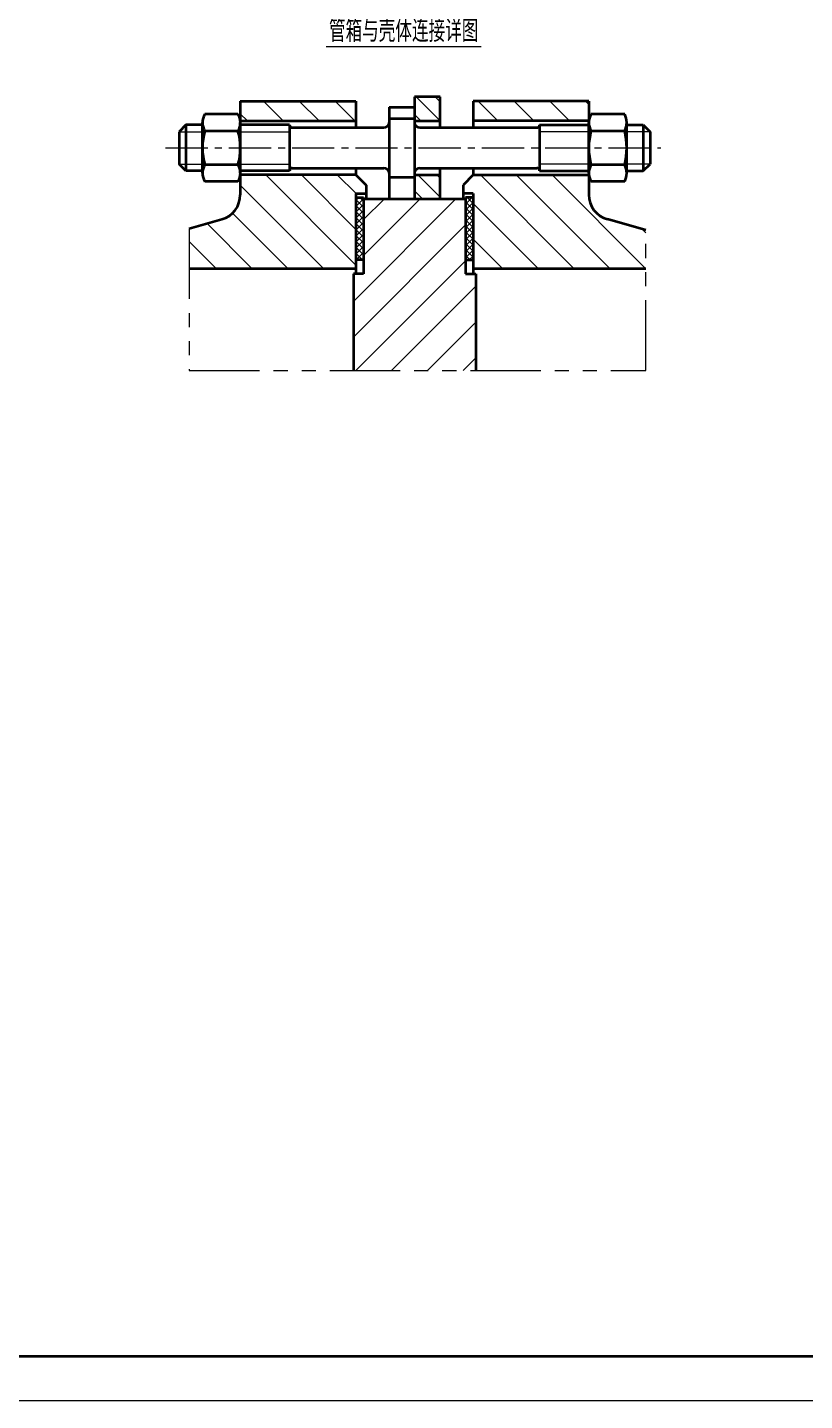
# Model space of a CAD drawing. Header units: millimetres. Extents: x 5765 to 6606, y -201 to 393.
# Drawn here: x 6236.4 to 6411.9, y -200.6 to 109.4 of the extents above; entities that cross this region are included whole.
import ezdxf
from ezdxf.enums import TextEntityAlignment as Align

# ---------------------------------------------------------------- set-up
doc = ezdxf.new("R2010")
doc.units = ezdxf.units.MM
doc.linetypes.add('CENTER2', pattern=[28.575, 19.05, -3.175, 3.175, -3.175])
doc.linetypes.add('PHANTOM2', pattern=[31.75, 15.875, -3.175, 3.175, -3.175, 3.175, -3.175])
for name, color, linetype, lineweight in [('1粗实线', 7, 'Continuous', 35), ('2细实线', 3, 'Continuous', 13), ('3中心线', 1, 'CENTER2', 13), ('5双点划线', 2, 'PHANTOM2', 13), ('6剖面线', 6, 'Continuous', 13), ('7文本', 2, 'Continuous', 13), ('9图表', 4, 'Continuous', 13)]:
    doc.layers.add(name, color=color, linetype=linetype, lineweight=lineweight)
doc.styles.add('lanpec', font='bpec_e.shx', dxfattribs={"width": 0.75, "bigfont": 'hztxt.shx'})
pattern_1 = [(135, (5599.461, 1510.4714), (-4.041115, -4.041115), [])]
pattern_2 = [(45, (5599.461, 1510.4714), (-0.6735192, 0.6735192), []), (135, (5599.461, 1510.4714), (-0.6735192, -0.6735192), [])]

# ---------------------------------------------------------------- blocks, each defined once
blk = doc.blocks.new('A1')
at = {"layer": '1粗实线'}
blk.add_lwpolyline([(-816, 10), (-10, 10), (-10, 584), (-816, 584)], close=True, dxfattribs=at)
at = {"layer": '9图表'}
blk.add_lwpolyline([(-841, 0), (0, 0), (0, 594), (-841, 594)], close=True, dxfattribs=at)
blk = doc.blocks.new('*U40')
at = {"layer": '2细实线'}
blk.add_line((-17.5, 0), (17.5, 0), dxfattribs=at)
at = {"layer": '7文本', "style": 'lanpec', "width": 0.75}
for tag, height, p in [('节点图名称', 5, (0, 3.5)), ('比例', 4, (0, -3.25))]:
    blk.add_attdef(tag, text='', height=height, dxfattribs=at).set_placement(p, align=Align.MIDDLE_CENTER)

msp = doc.modelspace()

# ---------------------------------------------------------------- hatches: boundary and pattern name
at = {"layer": '6剖面线', "ltscale": 0.5}
h = msp.add_hatch(dxfattribs=at)
h.set_pattern_fill('ANSI31', color=256, scale=0.96, angle=90, style=0)
h.set_pattern_definition([(135, (-8215.5807, -2513.7348), (-2.1552615, -2.1552615), [])])
h.paths.add_polyline_path([(6329.61, 93.766), (6323.85, 93.766), (6323.85, 88.351), (6329.61, 88.351)])
h.paths.add_polyline_path([(6329.61, 76.14), (6323.85, 76.14), (6323.85, 70.764), (6329.61, 70.764)])
h = msp.add_hatch(dxfattribs=at)
h.set_pattern_fill('ANSI31', color=256, scale=1.8, angle=90, style=0)
h.set_pattern_definition(pattern_1)
h.paths.add_polyline_path([(6310.602, 88.351), (6310.602, 92.806), (6284.49, 92.806), (6284.49, 88.351)])
edge = h.paths.add_edge_path()
edge.add_line((6310.602, 71.916), (6312.906, 71.916))
edge.add_line((6312.906, 71.916), (6312.906, 73.836))
edge.add_line((6312.906, 73.836), (6310.602, 76.14))
edge.add_line((6310.602, 76.14), (6284.49, 76.14))
edge.add_line((6284.49, 76.14), (6284.49, 71.653))
edge.add_arc((6278.73, 71.653), 5.76, 285.9454, 360, ccw=False)
edge.add_line((6280.313, 66.114), (6272.963, 64.015))
edge.add_line((6272.963, 64.015), (6272.963, 55.02))
edge.add_line((6272.963, 55.02), (6310.602, 55.02))
edge.add_line((6310.602, 55.02), (6310.602, 71.916))
h = msp.add_hatch(dxfattribs=at)
h.set_pattern_fill('ANSI31', color=256, scale=1.8, angle=90, style=0)
h.set_pattern_definition(pattern_1)
h.paths.add_polyline_path([(6367.388, 66.114, -0.3348603), (6363.21, 71.653), (6363.21, 76.14), (6337.098, 76.14), (6334.794, 73.836), (6334.794, 71.916), (6337.098, 71.916), (6337.098, 55.02), (6376.055, 55.02), (6376.055, 63.638)])
h.paths.add_polyline_path([(6337.098, 92.806), (6337.098, 88.351), (6363.21, 88.351), (6363.21, 92.806)])
at = {"layer": '6剖面线'}
h = msp.add_hatch(dxfattribs=at)
h.set_pattern_fill('ANSI31', color=256, scale=1.8, angle=180, style=0)
h.set_pattern_definition([(225, (6311.5564, 49.117), (4.0411, -4.0411), [])])
h.paths.add_polyline_path([(6312.33, 70.764), (6312.33, 53.844), (6311.178, 53.844), (6312.33, 31.98), (6337.674, 31.98), (6337.674, 53.844), (6335.37, 53.844), (6335.37, 70.764)])
h.paths.add_polyline_path([(6311.178, 53.844), (6310.026, 53.844), (6310.026, 31.98), (6312.33, 31.98)])
at = {"layer": '6剖面线', "ltscale": 0.5}
h = msp.add_hatch(dxfattribs=at)
h.set_pattern_fill('ANSI37', color=256, scale=0.3, style=0)
h.set_pattern_definition(pattern_2)
h.paths.add_polyline_path([(6310.602, 56.94), (6312.33, 56.94), (6312.33, 71.02), (6310.602, 71.02)])
h = msp.add_hatch(dxfattribs=at)
h.set_pattern_fill('ANSI37', color=256, scale=0.3, style=0)
h.set_pattern_definition(pattern_2)
h.paths.add_polyline_path([(6337.098, 71.02), (6335.37, 71.02), (6335.37, 56.94), (6337.098, 56.94)])

# ---------------------------------------------------------------- linework, layer by layer
at = {"layer": '1粗实线'}
for p, q in [((6329.61, 93.766), (6323.85, 93.766)), ((6323.85, 93.766), (6323.85, 70.764)), ((6329.61, 86.815), (6329.61, 93.766)), ((6284.49, 92.806), (6310.602, 92.806)), ((6284.49, 92.806), (6284.49, 71.653)), ((6310.602, 92.806), (6310.602, 86.815)), ((6318.09, 91.462), (6323.85, 91.462)), ((6318.09, 91.462), (6318.09, 70.764)), ((6363.21, 92.806), (6337.098, 92.806)), ((6337.098, 92.806), (6337.098, 86.815)), ((6363.21, 92.806), (6363.21, 71.653)), ((6272.202, 87.43), (6270.666, 85.894)), ((6275.927, 87.43), (6272.202, 87.43)), ((6272.202, 87.43), (6272.202, 77.062)), ((6275.927, 76.543), (6275.927, 87.948)), ((6283.957, 89.849), (6276.46, 89.849)), ((6284.49, 88.351), (6310.602, 88.351)), ((6284.49, 76.543), (6284.49, 87.948)), ((6295.626, 87.43), (6284.49, 87.43)), ((6295.626, 87.43), (6295.626, 77.062)), ((6295.626, 87.43), (6295.626, 87.391)), ((6296.202, 86.815), (6316.938, 86.815)), ((6318.09, 88.861), (6323.85, 88.861)), ((6323.85, 88.351), (6329.61, 88.351)), ((6323.85, 87.967), (6323.85, 88.006)), ((6325.002, 86.815), (6351.498, 86.815)), ((6363.21, 88.351), (6337.098, 88.351)), ((6352.074, 87.43), (6363.21, 87.43)), ((6352.074, 87.43), (6352.074, 77.062)), ((6352.074, 87.43), (6352.074, 87.391)), ((6363.21, 76.543), (6363.21, 87.948)), ((6371.302, 89.849), (6363.682, 89.849)), ((6371.774, 76.543), (6371.774, 87.948)), ((6371.774, 87.43), (6375.498, 87.43)), ((6375.498, 87.43), (6377.034, 85.894)), ((6375.498, 87.43), (6375.498, 77.062)), ((6270.666, 85.894), (6270.666, 78.598)), ((6283.957, 86.047), (6276.46, 86.047)), ((6371.302, 86.047), (6363.682, 86.047)), ((6377.034, 85.894), (6377.034, 78.598)), ((6272.202, 77.062), (6270.666, 78.598)), ((6283.957, 78.444), (6276.46, 78.444)), ((6296.202, 77.676), (6316.938, 77.676)), ((6310.602, 77.676), (6310.602, 76.14)), ((6325.002, 77.676), (6351.498, 77.676)), ((6329.61, 70.764), (6329.61, 77.676)), ((6337.098, 77.676), (6337.098, 76.14)), ((6371.302, 78.444), (6363.682, 78.444)), ((6375.498, 77.062), (6377.034, 78.598)), ((6275.927, 77.062), (6272.202, 77.062)), ((6283.957, 74.642), (6276.46, 74.642)), ((6295.626, 77.062), (6284.49, 77.062)), ((6310.602, 76.14), (6284.49, 76.14)), ((6310.602, 76.14), (6312.906, 73.836)), ((6318.09, 75.63), (6323.85, 75.63)), ((6323.85, 76.14), (6329.61, 76.14)), ((6337.098, 76.14), (6334.794, 73.836)), ((6337.098, 76.14), (6363.21, 76.14)), ((6352.074, 77.062), (6363.21, 77.062)), ((6371.302, 74.642), (6363.682, 74.642)), ((6371.774, 77.062), (6375.498, 77.062)), ((6310.602, 71.916), (6312.906, 71.916)), ((6310.602, 71.916), (6310.602, 53.844)), ((6312.906, 73.836), (6312.906, 70.764)), ((6334.794, 73.836), (6334.794, 70.764)), ((6337.098, 71.916), (6334.794, 71.916)), ((6337.098, 71.916), (6337.098, 53.844)), ((6310.602, 71.02), (6312.33, 71.02)), ((6312.33, 71.02), (6312.33, 53.844)), ((6312.33, 70.956), (6312.33, 56.94)), ((6312.33, 70.764), (6335.37, 70.764)), ((6337.098, 71.02), (6335.37, 71.02)), ((6335.37, 71.02), (6335.37, 56.94)), ((6335.37, 70.956), (6335.37, 53.844)), ((6272.963, 64.015), (6280.313, 66.114)), ((6376.055, 63.638), (6367.388, 66.114)), ((6312.33, 56.94), (6310.602, 56.94)), ((6335.37, 56.94), (6337.098, 56.94)), ((6272.963, 55.02), (6310.602, 55.02)), ((6312.33, 53.844), (6310.026, 53.844)), ((6310.026, 53.844), (6310.026, 31.98)), ((6335.37, 53.844), (6337.674, 53.844)), ((6337.098, 55.02), (6376.055, 55.02)), ((6337.674, 53.844), (6337.674, 31.98))]:
    msp.add_line(p, q, dxfattribs=at)
for centre, radius, start, end in [((6279.583, 87.948), 3.656, 148.67241, 211.32759), ((6280.835, 87.948), 3.656, 328.67241, 31.32759), ((6296.202, 87.391), 0.576, 180, 270), ((6316.938, 87.967), 1.152, 270, 0), ((6325.002, 87.967), 1.152, 180, 270), ((6351.498, 87.391), 0.576, 270, 0), ((6367.275, 87.948), 4.065, 152.12072, 207.87928), ((6367.709, 87.948), 4.065, 332.12072, 27.87928), ((6289.751, 82.246), 13.824, 164.03799, 195.96201), ((6270.666, 82.246), 13.824, 344.03799, 15.96201), ((6378.762, 82.246), 15.552, 165.851, 194.149), ((6356.222, 82.246), 15.552, 345.851, 14.149), ((6279.583, 76.543), 3.656, 148.67241, 211.32759), ((6280.835, 76.543), 3.656, 328.67241, 31.32759), ((6296.202, 77.1), 0.576, 90, 180), ((6316.938, 76.524), 1.152, 0, 90), ((6325.002, 76.524), 1.152, 90, 180), ((6351.498, 77.1), 0.576, 0, 90), ((6367.275, 76.543), 4.065, 152.12072, 207.87928), ((6367.709, 76.543), 4.065, 332.12072, 27.87928), ((6278.73, 71.653), 5.76, 285.9454, 0), ((6368.97, 71.653), 5.76, 180, 254.0546)]:
    msp.add_arc(centre, radius, start, end, dxfattribs=at)
at = {"layer": '2细实线'}
for p, q in [((6270.666, 85.894), (6275.927, 85.894)), ((6284.49, 85.894), (6295.626, 85.894)), ((6363.21, 85.894), (6352.074, 85.894)), ((6377.034, 85.894), (6371.774, 85.894)), ((6270.666, 78.598), (6275.927, 78.598)), ((6284.49, 78.598), (6295.626, 78.598)), ((6363.21, 78.598), (6352.074, 78.598)), ((6377.034, 78.598), (6371.774, 78.598))]:
    msp.add_line(p, q, dxfattribs=at)
at = {"layer": '3中心线', "ltscale": 0.5}
msp.add_line((6267.62, 82.246), (6379.454, 82.246), dxfattribs=at)
at = {"layer": '5双点划线'}
for p, q in [((6272.963, 64.015), (6272.963, 31.98)), ((6376.055, 31.98), (6376.055, 63.638)), ((6272.963, 31.98), (6376.055, 31.98))]:
    msp.add_line(p, q, dxfattribs=at)

# ---------------------------------------------------------------- block references
msp.add_blockref('*U40', (6321.386, 105.155)).add_auto_attribs({'节点图名称': '管箱与壳体连接详图'})
at = {"layer": '2细实线'}
msp.add_blockref('A1', (6606.028, -200.559), dxfattribs=at)

doc.saveas('drawing.dxf')
